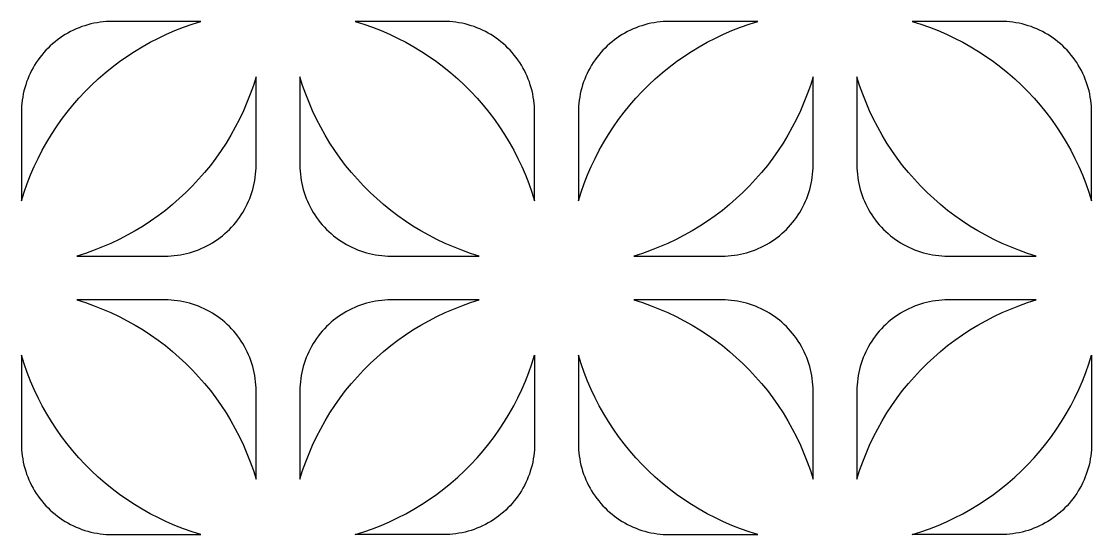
# Model space of a CAD drawing. Header units: millimetres. Extents: x 16455 to 19688, y 4050 to 7284.
# Drawn here: x 18087 to 18874, y 6093 to 6470 of the extents above; entities that cross this region are included whole.
import ezdxf

# ---------------------------------------------------------------- set-up
doc = ezdxf.new("R2010")
doc.units = ezdxf.units.MM
doc.layers.get('0').update_dxf_attribs({"color": 1, "true_color": 0xff0000})

msp = doc.modelspace()

# ---------------------------------------------------------------- linework, layer by layer
for points in [[(18154.21, 6469.67), (18151.93, 6469.64), (18149.64, 6469.52), (18147.36, 6469.32), (18145.09, 6469.05), (18142.84, 6468.7), (18140.59, 6468.27), (18138.36, 6467.77), (18136.15, 6467.19), (18133.96, 6466.54), (18131.79, 6465.81), (18129.65, 6465.01), (18127.54, 6464.13), (18125.46, 6463.19), (18123.41, 6462.17), (18121.4, 6461.08), (18119.43, 6459.93), (18117.49, 6458.71), (18115.6, 6457.42), (18113.76, 6456.07), (18111.96, 6454.66), (18110.21, 6453.19), (18108.52, 6451.65), (18106.87, 6450.07), (18105.28, 6448.42), (18103.75, 6446.73), (18102.28, 6444.98), (18100.87, 6443.18), (18099.52, 6441.33), (18098.23, 6439.44), (18097.01, 6437.51), (18095.86, 6435.54), (18094.77, 6433.53), (18093.75, 6431.48), (18092.81, 6429.4), (18091.93, 6427.29), (18091.13, 6425.15), (18090.4, 6422.98), (18089.75, 6420.79), (18089.17, 6418.58), (18088.66, 6416.35), (18088.24, 6414.1), (18087.89, 6411.84), (18087.61, 6409.57), (18087.42, 6407.3), (18087.3, 6405.01), (18087.26, 6402.73)], [(18087.26, 6337.9), (18089.28, 6344.29), (18091.51, 6350.6), (18093.96, 6356.84), (18096.62, 6362.99), (18099.49, 6369.04), (18102.56, 6374.99), (18105.84, 6380.83), (18109.32, 6386.56), (18112.99, 6392.16), (18116.85, 6397.63), (18120.89, 6402.97), (18125.12, 6408.17), (18129.52, 6413.22), (18134.09, 6418.12), (18138.82, 6422.85), (18143.72, 6427.42), (18148.77, 6431.82), (18153.97, 6436.05), (18159.3, 6440.09), (18164.78, 6443.95), (18170.38, 6447.62), (18176.11, 6451.1), (18181.95, 6454.37), (18187.9, 6457.45), (18193.95, 6460.32), (18200.1, 6462.98), (18206.33, 6465.43), (18212.65, 6467.66), (18219.04, 6469.67)], [(18219.04, 6469.67), (18154.21, 6469.67)], [(18397.47, 6469.67), (18332.65, 6469.67)], [(18332.65, 6469.67), (18339.03, 6467.66), (18345.35, 6465.43), (18351.58, 6462.98), (18357.73, 6460.32), (18363.78, 6457.45), (18369.73, 6454.37), (18375.58, 6451.1), (18381.3, 6447.62), (18386.91, 6443.95), (18392.38, 6440.09), (18397.72, 6436.05), (18402.92, 6431.82), (18407.97, 6427.42), (18412.86, 6422.85), (18417.6, 6418.12), (18422.17, 6413.22), (18426.57, 6408.17), (18430.79, 6402.97), (18434.84, 6397.63), (18438.7, 6392.16), (18442.37, 6386.56), (18445.84, 6380.83), (18449.12, 6374.99), (18452.19, 6369.04), (18455.06, 6362.99), (18457.72, 6356.84), (18460.17, 6350.6), (18462.41, 6344.29), (18464.42, 6337.9)], [(18464.42, 6402.73), (18464.38, 6405.01), (18464.26, 6407.3), (18464.07, 6409.57), (18463.8, 6411.84), (18463.45, 6414.1), (18463.02, 6416.35), (18462.52, 6418.58), (18461.94, 6420.79), (18461.28, 6422.98), (18460.55, 6425.15), (18459.75, 6427.29), (18458.88, 6429.4), (18457.93, 6431.48), (18456.91, 6433.53), (18455.83, 6435.54), (18454.67, 6437.51), (18453.45, 6439.44), (18452.17, 6441.33), (18450.82, 6443.18), (18449.4, 6444.98), (18447.93, 6446.73), (18446.4, 6448.42), (18444.81, 6450.07), (18443.17, 6451.65), (18441.47, 6453.19), (18439.72, 6454.66), (18437.93, 6456.07), (18436.08, 6457.42), (18434.19, 6458.71), (18432.26, 6459.93), (18430.28, 6461.08), (18428.27, 6462.17), (18426.23, 6463.19), (18424.15, 6464.13), (18422.03, 6465.01), (18419.89, 6465.81), (18417.73, 6466.54), (18415.54, 6467.19), (18413.32, 6467.77), (18411.09, 6468.27), (18408.85, 6468.7), (18406.59, 6469.05), (18404.32, 6469.32), (18402.04, 6469.52), (18399.76, 6469.64), (18397.47, 6469.67)], [(18563.55, 6469.67), (18561.26, 6469.64), (18558.98, 6469.52), (18556.7, 6469.32), (18554.43, 6469.05), (18552.17, 6468.7), (18549.93, 6468.27), (18547.7, 6467.77), (18545.49, 6467.19), (18543.3, 6466.54), (18541.13, 6465.81), (18538.99, 6465.01), (18536.88, 6464.13), (18534.8, 6463.19), (18532.75, 6462.17), (18530.74, 6461.08), (18528.77, 6459.93), (18526.83, 6458.71), (18524.94, 6457.42), (18523.1, 6456.07), (18521.3, 6454.66), (18519.55, 6453.19), (18517.85, 6451.65), (18516.21, 6450.07), (18514.62, 6448.42), (18513.09, 6446.73), (18511.62, 6444.98), (18510.21, 6443.18), (18508.86, 6441.33), (18507.57, 6439.44), (18506.35, 6437.51), (18505.19, 6435.54), (18504.11, 6433.53), (18503.09, 6431.48), (18502.15, 6429.4), (18501.27, 6427.29), (18500.47, 6425.15), (18499.74, 6422.98), (18499.09, 6420.79), (18498.51, 6418.58), (18498, 6416.35), (18497.58, 6414.1), (18497.23, 6411.84), (18496.95, 6409.57), (18496.76, 6407.3), (18496.64, 6405.01), (18496.6, 6402.73)], [(18496.6, 6337.9), (18498.62, 6344.29), (18500.85, 6350.6), (18503.3, 6356.84), (18505.96, 6362.99), (18508.83, 6369.04), (18511.9, 6374.99), (18515.18, 6380.83), (18518.66, 6386.56), (18522.33, 6392.16), (18526.18, 6397.63), (18530.23, 6402.97), (18534.45, 6408.17), (18538.85, 6413.22), (18543.43, 6418.12), (18548.16, 6422.85), (18553.06, 6427.42), (18558.11, 6431.82), (18563.3, 6436.05), (18568.64, 6440.09), (18574.12, 6443.95), (18579.72, 6447.62), (18585.45, 6451.1), (18591.29, 6454.37), (18597.24, 6457.45), (18603.29, 6460.32), (18609.44, 6462.98), (18615.67, 6465.43), (18621.99, 6467.66), (18628.38, 6469.67)], [(18628.38, 6469.67), (18563.55, 6469.67)], [(18806.81, 6469.67), (18741.99, 6469.67)], [(18741.99, 6469.67), (18748.37, 6467.66), (18754.69, 6465.43), (18760.92, 6462.98), (18767.07, 6460.32), (18773.12, 6457.45), (18779.07, 6454.37), (18784.91, 6451.1), (18790.64, 6447.62), (18796.24, 6443.95), (18801.72, 6440.09), (18807.06, 6436.05), (18812.25, 6431.82), (18817.3, 6427.42), (18822.2, 6422.85), (18826.94, 6418.12), (18831.51, 6413.22), (18835.91, 6408.17), (18840.13, 6402.97), (18844.18, 6397.63), (18848.04, 6392.16), (18851.71, 6386.56), (18855.18, 6380.83), (18858.46, 6374.99), (18861.53, 6369.04), (18864.4, 6362.99), (18867.06, 6356.84), (18869.51, 6350.6), (18871.74, 6344.29), (18873.76, 6337.9)], [(18873.76, 6402.73), (18873.72, 6405.01), (18873.6, 6407.3), (18873.41, 6409.57), (18873.14, 6411.84), (18872.79, 6414.1), (18872.36, 6416.35), (18871.86, 6418.58), (18871.28, 6420.79), (18870.62, 6422.98), (18869.89, 6425.15), (18869.09, 6427.29), (18868.22, 6429.4), (18867.27, 6431.48), (18866.25, 6433.53), (18865.17, 6435.54), (18864.01, 6437.51), (18862.79, 6439.44), (18861.51, 6441.33), (18860.16, 6443.18), (18858.74, 6444.98), (18857.27, 6446.73), (18855.74, 6448.42), (18854.15, 6450.07), (18852.51, 6451.65), (18850.81, 6453.19), (18849.06, 6454.66), (18847.26, 6456.07), (18845.42, 6457.42), (18843.53, 6458.71), (18841.6, 6459.93), (18839.62, 6461.08), (18837.61, 6462.17), (18835.57, 6463.19), (18833.48, 6464.13), (18831.37, 6465.01), (18829.23, 6465.81), (18827.06, 6466.54), (18824.87, 6467.19), (18822.66, 6467.77), (18820.43, 6468.27), (18818.19, 6468.7), (18815.93, 6469.05), (18813.66, 6469.32), (18811.38, 6469.52), (18809.1, 6469.64), (18806.81, 6469.67)], [(18259.75, 6428.96), (18257.74, 6422.57), (18255.5, 6416.26), (18253.05, 6410.02), (18250.39, 6403.88), (18247.53, 6397.82), (18244.45, 6391.87), (18241.17, 6386.03), (18237.7, 6380.31), (18234.03, 6374.7), (18230.17, 6369.23), (18226.12, 6363.89), (18221.9, 6358.69), (18217.5, 6353.64), (18212.93, 6348.75), (18208.19, 6344.01), (18203.3, 6339.44), (18198.25, 6335.04), (18193.05, 6330.81), (18187.71, 6326.77), (18182.24, 6322.91), (18176.63, 6319.24), (18170.91, 6315.76), (18165.06, 6312.49), (18159.11, 6309.41), (18153.06, 6306.54), (18146.91, 6303.88), (18140.68, 6301.44), (18134.37, 6299.2), (18127.98, 6297.19)], [(18259.75, 6364.13), (18259.75, 6428.96)], [(18423.71, 6297.19), (18417.32, 6299.2), (18411, 6301.44), (18404.77, 6303.88), (18398.62, 6306.54), (18392.57, 6309.41), (18386.62, 6312.49), (18380.78, 6315.76), (18375.05, 6319.24), (18369.45, 6322.91), (18363.97, 6326.77), (18358.64, 6330.81), (18353.44, 6335.04), (18348.39, 6339.44), (18343.49, 6344.01), (18338.76, 6348.75), (18334.19, 6353.64), (18329.78, 6358.69), (18325.56, 6363.89), (18321.51, 6369.23), (18317.66, 6374.7), (18313.99, 6380.31), (18310.51, 6386.03), (18307.23, 6391.87), (18304.16, 6397.82), (18301.29, 6403.88), (18298.63, 6410.02), (18296.18, 6416.26), (18293.95, 6422.57), (18291.93, 6428.96)], [(18291.93, 6428.96), (18291.93, 6364.13)], [(18669.09, 6428.96), (18667.07, 6422.57), (18664.84, 6416.26), (18662.39, 6410.02), (18659.73, 6403.88), (18656.86, 6397.82), (18653.79, 6391.87), (18650.51, 6386.03), (18647.04, 6380.31), (18643.37, 6374.7), (18639.51, 6369.23), (18635.46, 6363.89), (18631.24, 6358.69), (18626.84, 6353.64), (18622.27, 6348.75), (18617.53, 6344.01), (18612.63, 6339.44), (18607.59, 6335.04), (18602.39, 6330.81), (18597.05, 6326.77), (18591.57, 6322.91), (18585.97, 6319.24), (18580.25, 6315.76), (18574.4, 6312.49), (18568.45, 6309.41), (18562.4, 6306.54), (18556.25, 6303.88), (18550.02, 6301.44), (18543.7, 6299.2), (18537.32, 6297.19)], [(18669.09, 6364.13), (18669.09, 6428.96)], [(18833.05, 6297.19), (18826.66, 6299.2), (18820.34, 6301.44), (18814.11, 6303.88), (18807.96, 6306.54), (18801.91, 6309.41), (18795.96, 6312.49), (18790.12, 6315.76), (18784.39, 6319.24), (18778.79, 6322.91), (18773.31, 6326.77), (18767.97, 6330.81), (18762.78, 6335.04), (18757.73, 6339.44), (18752.83, 6344.01), (18748.1, 6348.75), (18743.52, 6353.64), (18739.12, 6358.69), (18734.9, 6363.89), (18730.85, 6369.23), (18726.99, 6374.7), (18723.33, 6380.31), (18719.85, 6386.03), (18716.57, 6391.87), (18713.5, 6397.82), (18710.63, 6403.88), (18707.97, 6410.02), (18705.52, 6416.26), (18703.29, 6422.57), (18701.27, 6428.96)], [(18701.27, 6428.96), (18701.27, 6364.13)], [(18087.26, 6402.73), (18087.26, 6337.9)], [(18464.42, 6337.9), (18464.42, 6402.73)], [(18496.6, 6402.73), (18496.6, 6337.9)], [(18873.76, 6337.9), (18873.76, 6402.73)], [(18192.8, 6297.19), (18195.09, 6297.23), (18197.37, 6297.34), (18199.65, 6297.54), (18201.92, 6297.81), (18204.18, 6298.16), (18206.42, 6298.59), (18208.65, 6299.09), (18210.87, 6299.67), (18213.06, 6300.32), (18215.22, 6301.05), (18217.36, 6301.85), (18219.48, 6302.73), (18221.56, 6303.68), (18223.6, 6304.69), (18225.62, 6305.78), (18227.59, 6306.93), (18229.52, 6308.15), (18231.41, 6309.44), (18233.26, 6310.79), (18235.05, 6312.2), (18236.8, 6313.68), (18238.5, 6315.21), (18240.14, 6316.8), (18241.73, 6318.44), (18243.26, 6320.14), (18244.74, 6321.88), (18246.15, 6323.68), (18247.5, 6325.53), (18248.78, 6327.42), (18250, 6329.35), (18251.16, 6331.32), (18252.25, 6333.33), (18253.26, 6335.38), (18254.21, 6337.46), (18255.08, 6339.57), (18255.89, 6341.71), (18256.61, 6343.88), (18257.27, 6346.07), (18257.85, 6348.28), (18258.35, 6350.51), (18258.78, 6352.76), (18259.13, 6355.02), (18259.4, 6357.29), (18259.59, 6359.57), (18259.71, 6361.85), (18259.75, 6364.13)], [(18291.93, 6364.13), (18291.97, 6361.85), (18292.09, 6359.57), (18292.28, 6357.29), (18292.56, 6355.02), (18292.91, 6352.76), (18293.33, 6350.51), (18293.84, 6348.28), (18294.42, 6346.07), (18295.07, 6343.88), (18295.8, 6341.71), (18296.6, 6339.57), (18297.48, 6337.46), (18298.42, 6335.38), (18299.44, 6333.33), (18300.53, 6331.32), (18301.68, 6329.35), (18302.9, 6327.42), (18304.19, 6325.53), (18305.54, 6323.68), (18306.95, 6321.88), (18308.42, 6320.14), (18309.95, 6318.44), (18311.54, 6316.8), (18313.19, 6315.21), (18314.88, 6313.68), (18316.63, 6312.2), (18318.43, 6310.79), (18320.27, 6309.44), (18322.16, 6308.15), (18324.1, 6306.93), (18326.07, 6305.78), (18328.08, 6304.69), (18330.13, 6303.68), (18332.21, 6302.73), (18334.32, 6301.85), (18336.46, 6301.05), (18338.63, 6300.32), (18340.82, 6299.67), (18343.03, 6299.09), (18345.26, 6298.59), (18347.51, 6298.16), (18349.76, 6297.81), (18352.03, 6297.54), (18354.31, 6297.34), (18356.59, 6297.23), (18358.88, 6297.19)], [(18602.14, 6297.19), (18604.43, 6297.23), (18606.71, 6297.34), (18608.99, 6297.54), (18611.26, 6297.81), (18613.52, 6298.16), (18615.76, 6298.59), (18617.99, 6299.09), (18620.21, 6299.67), (18622.4, 6300.32), (18624.56, 6301.05), (18626.7, 6301.85), (18628.81, 6302.73), (18630.9, 6303.68), (18632.94, 6304.69), (18634.95, 6305.78), (18636.93, 6306.93), (18638.86, 6308.15), (18640.75, 6309.44), (18642.59, 6310.79), (18644.39, 6312.2), (18646.14, 6313.68), (18647.84, 6315.21), (18649.48, 6316.8), (18651.07, 6318.44), (18652.6, 6320.14), (18654.07, 6321.88), (18655.49, 6323.68), (18656.84, 6325.53), (18658.12, 6327.42), (18659.34, 6329.35), (18660.5, 6331.32), (18661.58, 6333.33), (18662.6, 6335.38), (18663.55, 6337.46), (18664.42, 6339.57), (18665.22, 6341.71), (18665.95, 6343.88), (18666.61, 6346.07), (18667.19, 6348.28), (18667.69, 6350.51), (18668.12, 6352.76), (18668.47, 6355.02), (18668.74, 6357.29), (18668.93, 6359.57), (18669.05, 6361.85), (18669.09, 6364.13)], [(18701.27, 6364.13), (18701.31, 6361.85), (18701.43, 6359.57), (18701.62, 6357.29), (18701.9, 6355.02), (18702.25, 6352.76), (18702.67, 6350.51), (18703.18, 6348.28), (18703.75, 6346.07), (18704.41, 6343.88), (18705.14, 6341.71), (18705.94, 6339.57), (18706.81, 6337.46), (18707.76, 6335.38), (18708.78, 6333.33), (18709.86, 6331.32), (18711.02, 6329.35), (18712.24, 6327.42), (18713.53, 6325.53), (18714.88, 6323.68), (18716.29, 6321.88), (18717.76, 6320.14), (18719.29, 6318.44), (18720.88, 6316.8), (18722.52, 6315.21), (18724.22, 6313.68), (18725.97, 6312.2), (18727.77, 6310.79), (18729.61, 6309.44), (18731.5, 6308.15), (18733.43, 6306.93), (18735.41, 6305.78), (18737.42, 6304.69), (18739.47, 6303.68), (18741.55, 6302.73), (18743.66, 6301.85), (18745.8, 6301.05), (18747.97, 6300.32), (18750.16, 6299.67), (18752.37, 6299.09), (18754.6, 6298.59), (18756.84, 6298.16), (18759.1, 6297.81), (18761.37, 6297.54), (18763.65, 6297.34), (18765.93, 6297.23), (18768.22, 6297.19)], [(18127.98, 6297.19), (18192.8, 6297.19)], [(18358.88, 6297.19), (18423.71, 6297.19)], [(18537.32, 6297.19), (18602.14, 6297.19)], [(18768.22, 6297.19), (18833.05, 6297.19)], [(18192.8, 6265), (18127.98, 6265)], [(18127.98, 6265), (18134.37, 6262.99), (18140.68, 6260.76), (18146.91, 6258.31), (18153.06, 6255.65), (18159.11, 6252.78), (18165.06, 6249.7), (18170.91, 6246.43), (18176.63, 6242.95), (18182.24, 6239.28), (18187.71, 6235.42), (18193.05, 6231.38), (18198.25, 6227.15), (18203.3, 6222.75), (18208.19, 6218.18), (18212.93, 6213.45), (18217.5, 6208.55), (18221.9, 6203.5), (18226.12, 6198.3), (18230.17, 6192.96), (18234.03, 6187.49), (18237.7, 6181.89), (18241.17, 6176.16), (18244.45, 6170.32), (18247.53, 6164.37), (18250.39, 6158.32), (18253.05, 6152.17), (18255.5, 6145.93), (18257.74, 6139.62), (18259.75, 6133.23)], [(18259.75, 6198.06), (18259.71, 6200.34), (18259.59, 6202.63), (18259.4, 6204.9), (18259.13, 6207.17), (18258.78, 6209.43), (18258.35, 6211.68), (18257.85, 6213.91), (18257.27, 6216.12), (18256.61, 6218.31), (18255.89, 6220.48), (18255.08, 6222.62), (18254.21, 6224.73), (18253.26, 6226.81), (18252.25, 6228.86), (18251.16, 6230.87), (18250, 6232.84), (18248.78, 6234.78), (18247.5, 6236.67), (18246.15, 6238.51), (18244.74, 6240.31), (18243.26, 6242.06), (18241.73, 6243.75), (18240.14, 6245.4), (18238.5, 6246.99), (18236.8, 6248.52), (18235.05, 6249.99), (18233.26, 6251.4), (18231.41, 6252.75), (18229.52, 6254.04), (18227.59, 6255.26), (18225.62, 6256.41), (18223.6, 6257.5), (18221.56, 6258.52), (18219.48, 6259.46), (18217.36, 6260.34), (18215.22, 6261.14), (18213.06, 6261.87), (18210.87, 6262.52), (18208.65, 6263.1), (18206.42, 6263.6), (18204.18, 6264.03), (18201.92, 6264.38), (18199.65, 6264.65), (18197.37, 6264.85), (18195.09, 6264.97), (18192.8, 6265)], [(18358.88, 6265), (18356.59, 6264.97), (18354.31, 6264.85), (18352.03, 6264.65), (18349.76, 6264.38), (18347.51, 6264.03), (18345.26, 6263.6), (18343.03, 6263.1), (18340.82, 6262.52), (18338.63, 6261.87), (18336.46, 6261.14), (18334.32, 6260.34), (18332.21, 6259.46), (18330.13, 6258.52), (18328.08, 6257.5), (18326.07, 6256.41), (18324.1, 6255.26), (18322.16, 6254.04), (18320.27, 6252.75), (18318.43, 6251.4), (18316.63, 6249.99), (18314.88, 6248.52), (18313.19, 6246.99), (18311.54, 6245.4), (18309.95, 6243.75), (18308.42, 6242.06), (18306.95, 6240.31), (18305.54, 6238.51), (18304.19, 6236.67), (18302.9, 6234.78), (18301.68, 6232.84), (18300.53, 6230.87), (18299.44, 6228.86), (18298.42, 6226.81), (18297.48, 6224.73), (18296.6, 6222.62), (18295.8, 6220.48), (18295.07, 6218.31), (18294.42, 6216.12), (18293.84, 6213.91), (18293.33, 6211.68), (18292.91, 6209.43), (18292.56, 6207.17), (18292.28, 6204.9), (18292.09, 6202.63), (18291.97, 6200.34), (18291.93, 6198.06)], [(18291.93, 6133.23), (18293.95, 6139.62), (18296.18, 6145.93), (18298.63, 6152.17), (18301.29, 6158.32), (18304.16, 6164.37), (18307.23, 6170.32), (18310.51, 6176.16), (18313.99, 6181.89), (18317.66, 6187.49), (18321.51, 6192.96), (18325.56, 6198.3), (18329.78, 6203.5), (18334.19, 6208.55), (18338.76, 6213.45), (18343.49, 6218.18), (18348.39, 6222.75), (18353.44, 6227.15), (18358.64, 6231.38), (18363.97, 6235.42), (18369.45, 6239.28), (18375.05, 6242.95), (18380.78, 6246.43), (18386.62, 6249.7), (18392.57, 6252.78), (18398.62, 6255.65), (18404.77, 6258.31), (18411, 6260.76), (18417.32, 6262.99), (18423.71, 6265)], [(18423.71, 6265), (18358.88, 6265)], [(18602.14, 6265), (18537.32, 6265)], [(18537.32, 6265), (18543.7, 6262.99), (18550.02, 6260.76), (18556.25, 6258.31), (18562.4, 6255.65), (18568.45, 6252.78), (18574.4, 6249.7), (18580.25, 6246.43), (18585.97, 6242.95), (18591.57, 6239.28), (18597.05, 6235.42), (18602.39, 6231.38), (18607.59, 6227.15), (18612.63, 6222.75), (18617.53, 6218.18), (18622.27, 6213.45), (18626.84, 6208.55), (18631.24, 6203.5), (18635.46, 6198.3), (18639.51, 6192.96), (18643.37, 6187.49), (18647.04, 6181.89), (18650.51, 6176.16), (18653.79, 6170.32), (18656.86, 6164.37), (18659.73, 6158.32), (18662.39, 6152.17), (18664.84, 6145.93), (18667.07, 6139.62), (18669.09, 6133.23)], [(18669.09, 6198.06), (18669.05, 6200.34), (18668.93, 6202.63), (18668.74, 6204.9), (18668.47, 6207.17), (18668.12, 6209.43), (18667.69, 6211.68), (18667.19, 6213.91), (18666.61, 6216.12), (18665.95, 6218.31), (18665.22, 6220.48), (18664.42, 6222.62), (18663.55, 6224.73), (18662.6, 6226.81), (18661.58, 6228.86), (18660.5, 6230.87), (18659.34, 6232.84), (18658.12, 6234.78), (18656.84, 6236.67), (18655.49, 6238.51), (18654.07, 6240.31), (18652.6, 6242.06), (18651.07, 6243.75), (18649.48, 6245.4), (18647.84, 6246.99), (18646.14, 6248.52), (18644.39, 6249.99), (18642.59, 6251.4), (18640.75, 6252.75), (18638.86, 6254.04), (18636.93, 6255.26), (18634.95, 6256.41), (18632.94, 6257.5), (18630.9, 6258.52), (18628.81, 6259.46), (18626.7, 6260.34), (18624.56, 6261.14), (18622.4, 6261.87), (18620.21, 6262.52), (18617.99, 6263.1), (18615.76, 6263.6), (18613.52, 6264.03), (18611.26, 6264.38), (18608.99, 6264.65), (18606.71, 6264.85), (18604.43, 6264.97), (18602.14, 6265)], [(18768.22, 6265), (18765.93, 6264.97), (18763.65, 6264.85), (18761.37, 6264.65), (18759.1, 6264.38), (18756.84, 6264.03), (18754.6, 6263.6), (18752.37, 6263.1), (18750.16, 6262.52), (18747.97, 6261.87), (18745.8, 6261.14), (18743.66, 6260.34), (18741.55, 6259.46), (18739.47, 6258.52), (18737.42, 6257.5), (18735.41, 6256.41), (18733.43, 6255.26), (18731.5, 6254.04), (18729.61, 6252.75), (18727.77, 6251.4), (18725.97, 6249.99), (18724.22, 6248.52), (18722.52, 6246.99), (18720.88, 6245.4), (18719.29, 6243.75), (18717.76, 6242.06), (18716.29, 6240.31), (18714.88, 6238.51), (18713.53, 6236.67), (18712.24, 6234.78), (18711.02, 6232.84), (18709.86, 6230.87), (18708.78, 6228.86), (18707.76, 6226.81), (18706.81, 6224.73), (18705.94, 6222.62), (18705.14, 6220.48), (18704.41, 6218.31), (18703.75, 6216.12), (18703.18, 6213.91), (18702.67, 6211.68), (18702.25, 6209.43), (18701.9, 6207.17), (18701.62, 6204.9), (18701.43, 6202.63), (18701.31, 6200.34), (18701.27, 6198.06)], [(18701.27, 6133.23), (18703.29, 6139.62), (18705.52, 6145.93), (18707.97, 6152.17), (18710.63, 6158.32), (18713.5, 6164.37), (18716.57, 6170.32), (18719.85, 6176.16), (18723.33, 6181.89), (18726.99, 6187.49), (18730.85, 6192.96), (18734.9, 6198.3), (18739.12, 6203.5), (18743.52, 6208.55), (18748.1, 6213.45), (18752.83, 6218.18), (18757.73, 6222.75), (18762.78, 6227.15), (18767.97, 6231.38), (18773.31, 6235.42), (18778.79, 6239.28), (18784.39, 6242.95), (18790.12, 6246.43), (18795.96, 6249.7), (18801.91, 6252.78), (18807.96, 6255.65), (18814.11, 6258.31), (18820.34, 6260.76), (18826.66, 6262.99), (18833.05, 6265)], [(18833.05, 6265), (18768.22, 6265)], [(18219.04, 6092.52), (18212.65, 6094.53), (18206.33, 6096.77), (18200.1, 6099.21), (18193.95, 6101.87), (18187.9, 6104.74), (18181.95, 6107.82), (18176.11, 6111.1), (18170.38, 6114.57), (18164.78, 6118.24), (18159.3, 6122.1), (18153.97, 6126.14), (18148.77, 6130.37), (18143.72, 6134.77), (18138.82, 6139.34), (18134.09, 6144.08), (18129.52, 6148.97), (18125.12, 6154.02), (18120.89, 6159.22), (18116.85, 6164.56), (18112.99, 6170.03), (18109.32, 6175.64), (18105.84, 6181.36), (18102.56, 6187.2), (18099.49, 6193.15), (18096.62, 6199.21), (18093.96, 6205.35), (18091.51, 6211.59), (18089.28, 6217.9), (18087.26, 6224.29)], [(18087.26, 6224.29), (18087.26, 6159.46)], [(18332.65, 6092.52), (18339.03, 6094.53), (18345.35, 6096.77), (18351.58, 6099.21), (18357.73, 6101.87), (18363.78, 6104.74), (18369.73, 6107.82), (18375.58, 6111.1), (18381.3, 6114.57), (18386.91, 6118.24), (18392.38, 6122.1), (18397.72, 6126.14), (18402.92, 6130.37), (18407.97, 6134.77), (18412.86, 6139.34), (18417.6, 6144.08), (18422.17, 6148.97), (18426.57, 6154.02), (18430.79, 6159.22), (18434.84, 6164.56), (18438.7, 6170.03), (18442.37, 6175.64), (18445.84, 6181.36), (18449.12, 6187.2), (18452.19, 6193.15), (18455.06, 6199.21), (18457.72, 6205.35), (18460.17, 6211.59), (18462.41, 6217.9), (18464.42, 6224.29)], [(18464.42, 6224.29), (18464.42, 6159.46)], [(18628.38, 6092.52), (18621.99, 6094.53), (18615.67, 6096.77), (18609.44, 6099.21), (18603.29, 6101.87), (18597.24, 6104.74), (18591.29, 6107.82), (18585.45, 6111.1), (18579.72, 6114.57), (18574.12, 6118.24), (18568.64, 6122.1), (18563.3, 6126.14), (18558.11, 6130.37), (18553.06, 6134.77), (18548.16, 6139.34), (18543.43, 6144.08), (18538.85, 6148.97), (18534.45, 6154.02), (18530.23, 6159.22), (18526.18, 6164.56), (18522.33, 6170.03), (18518.66, 6175.64), (18515.18, 6181.36), (18511.9, 6187.2), (18508.83, 6193.15), (18505.96, 6199.21), (18503.3, 6205.35), (18500.85, 6211.59), (18498.62, 6217.9), (18496.6, 6224.29)], [(18496.6, 6224.29), (18496.6, 6159.46)], [(18741.99, 6092.52), (18748.37, 6094.53), (18754.69, 6096.77), (18760.92, 6099.21), (18767.07, 6101.87), (18773.12, 6104.74), (18779.07, 6107.82), (18784.91, 6111.1), (18790.64, 6114.57), (18796.24, 6118.24), (18801.72, 6122.1), (18807.06, 6126.14), (18812.25, 6130.37), (18817.3, 6134.77), (18822.2, 6139.34), (18826.94, 6144.08), (18831.51, 6148.97), (18835.91, 6154.02), (18840.13, 6159.22), (18844.18, 6164.56), (18848.04, 6170.03), (18851.71, 6175.64), (18855.18, 6181.36), (18858.46, 6187.2), (18861.53, 6193.15), (18864.4, 6199.21), (18867.06, 6205.35), (18869.51, 6211.59), (18871.74, 6217.9), (18873.76, 6224.29)], [(18873.76, 6224.29), (18873.76, 6159.46)], [(18259.75, 6133.23), (18259.75, 6198.06)], [(18291.93, 6198.06), (18291.93, 6133.23)], [(18669.09, 6133.23), (18669.09, 6198.06)], [(18701.27, 6198.06), (18701.27, 6133.23)], [(18087.26, 6159.46), (18087.3, 6157.18), (18087.42, 6154.9), (18087.61, 6152.62), (18087.89, 6150.35), (18088.24, 6148.09), (18088.66, 6145.84), (18089.17, 6143.61), (18089.75, 6141.4), (18090.4, 6139.21), (18091.13, 6137.05), (18091.93, 6134.9), (18092.81, 6132.79), (18093.75, 6130.71), (18094.77, 6128.66), (18095.86, 6126.65), (18097.01, 6124.68), (18098.23, 6122.75), (18099.52, 6120.86), (18100.87, 6119.01), (18102.28, 6117.22), (18103.75, 6115.47), (18105.28, 6113.77), (18106.87, 6112.13), (18108.52, 6110.54), (18110.21, 6109.01), (18111.96, 6107.53), (18113.76, 6106.12), (18115.6, 6104.77), (18117.49, 6103.48), (18119.43, 6102.26), (18121.4, 6101.11), (18123.41, 6100.02), (18125.46, 6099.01), (18127.54, 6098.06), (18129.65, 6097.19), (18131.79, 6096.38), (18133.96, 6095.65), (18136.15, 6095), (18138.36, 6094.42), (18140.59, 6093.92), (18142.84, 6093.49), (18145.09, 6093.14), (18147.36, 6092.87), (18149.64, 6092.67), (18151.93, 6092.56), (18154.21, 6092.52)], [(18464.42, 6159.46), (18464.38, 6157.18), (18464.26, 6154.9), (18464.07, 6152.62), (18463.8, 6150.35), (18463.45, 6148.09), (18463.02, 6145.84), (18462.52, 6143.61), (18461.94, 6141.4), (18461.28, 6139.21), (18460.55, 6137.05), (18459.75, 6134.9), (18458.88, 6132.79), (18457.93, 6130.71), (18456.91, 6128.66), (18455.83, 6126.65), (18454.67, 6124.68), (18453.45, 6122.75), (18452.17, 6120.86), (18450.82, 6119.01), (18449.4, 6117.22), (18447.93, 6115.47), (18446.4, 6113.77), (18444.81, 6112.13), (18443.17, 6110.54), (18441.47, 6109.01), (18439.72, 6107.53), (18437.93, 6106.12), (18436.08, 6104.77), (18434.19, 6103.48), (18432.26, 6102.26), (18430.28, 6101.11), (18428.27, 6100.02), (18426.23, 6099.01), (18424.15, 6098.06), (18422.03, 6097.19), (18419.89, 6096.38), (18417.73, 6095.65), (18415.54, 6095), (18413.32, 6094.42), (18411.09, 6093.92), (18408.85, 6093.49), (18406.59, 6093.14), (18404.32, 6092.87), (18402.04, 6092.67), (18399.76, 6092.56), (18397.47, 6092.52)], [(18496.6, 6159.46), (18496.64, 6157.18), (18496.76, 6154.9), (18496.95, 6152.62), (18497.23, 6150.35), (18497.58, 6148.09), (18498, 6145.84), (18498.51, 6143.61), (18499.09, 6141.4), (18499.74, 6139.21), (18500.47, 6137.05), (18501.27, 6134.9), (18502.15, 6132.79), (18503.09, 6130.71), (18504.11, 6128.66), (18505.19, 6126.65), (18506.35, 6124.68), (18507.57, 6122.75), (18508.86, 6120.86), (18510.21, 6119.01), (18511.62, 6117.22), (18513.09, 6115.47), (18514.62, 6113.77), (18516.21, 6112.13), (18517.85, 6110.54), (18519.55, 6109.01), (18521.3, 6107.53), (18523.1, 6106.12), (18524.94, 6104.77), (18526.83, 6103.48), (18528.77, 6102.26), (18530.74, 6101.11), (18532.75, 6100.02), (18534.8, 6099.01), (18536.88, 6098.06), (18538.99, 6097.19), (18541.13, 6096.38), (18543.3, 6095.65), (18545.49, 6095), (18547.7, 6094.42), (18549.93, 6093.92), (18552.17, 6093.49), (18554.43, 6093.14), (18556.7, 6092.87), (18558.98, 6092.67), (18561.26, 6092.56), (18563.55, 6092.52)], [(18873.76, 6159.46), (18873.72, 6157.18), (18873.6, 6154.9), (18873.41, 6152.62), (18873.14, 6150.35), (18872.79, 6148.09), (18872.36, 6145.84), (18871.86, 6143.61), (18871.28, 6141.4), (18870.62, 6139.21), (18869.89, 6137.05), (18869.09, 6134.9), (18868.22, 6132.79), (18867.27, 6130.71), (18866.25, 6128.66), (18865.17, 6126.65), (18864.01, 6124.68), (18862.79, 6122.75), (18861.51, 6120.86), (18860.16, 6119.01), (18858.74, 6117.22), (18857.27, 6115.47), (18855.74, 6113.77), (18854.15, 6112.13), (18852.51, 6110.54), (18850.81, 6109.01), (18849.06, 6107.53), (18847.26, 6106.12), (18845.42, 6104.77), (18843.53, 6103.48), (18841.6, 6102.26), (18839.62, 6101.11), (18837.61, 6100.02), (18835.57, 6099.01), (18833.48, 6098.06), (18831.37, 6097.19), (18829.23, 6096.38), (18827.06, 6095.65), (18824.87, 6095), (18822.66, 6094.42), (18820.43, 6093.92), (18818.19, 6093.49), (18815.93, 6093.14), (18813.66, 6092.87), (18811.38, 6092.67), (18809.1, 6092.56), (18806.81, 6092.52)], [(18154.21, 6092.52), (18219.04, 6092.52)], [(18397.47, 6092.52), (18332.65, 6092.52)], [(18563.55, 6092.52), (18628.38, 6092.52)], [(18806.81, 6092.52), (18741.99, 6092.52)]]:
    msp.add_lwpolyline(points)

doc.saveas('drawing.dxf')
